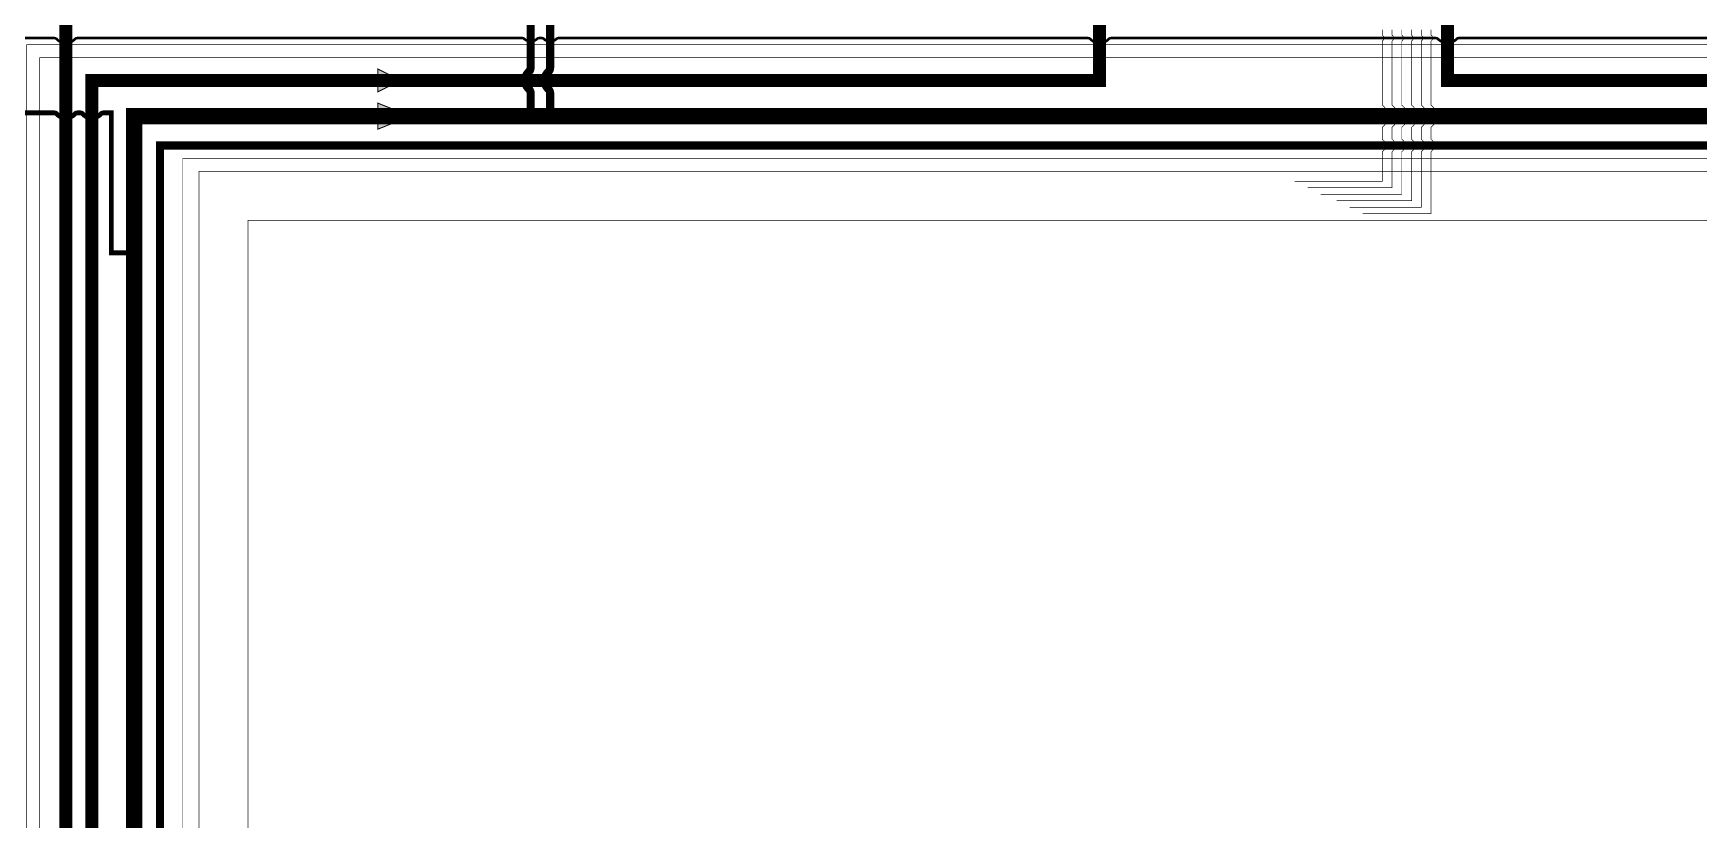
# Model space of a CAD drawing. Header units: millimetres. Extents: x 0 to 2500, y 0 to 1760.
# Drawn here: x 1254 to 1766, y 1110 to 1351 of the extents above; entities that cross this region are included whole.
import ezdxf

# ---------------------------------------------------------------- set-up
doc = ezdxf.new("R2010")
doc.units = ezdxf.units.MM
doc.linetypes.add('ACAD_ISO04W100', pattern=[30, 24, -3, 0, -3])
for name, color, linetype in [('Трубы 1020', 7, 'Continuous'), ('Трубы 108', 7, 'Continuous'), ('Трубы 159', 7, 'Continuous'), ('Трубы 219', 7, 'Continuous'), ('Трубы 25', 7, 'Continuous'), ('Трубы 426', 7, 'Continuous'), ('Трубы 720', 7, 'Continuous'), ('Штрих пункт.', 7, 'ACAD_ISO04W100')]:
    doc.layers.add(name, color=color, linetype=linetype)

# ---------------------------------------------------------------- blocks, each defined once
blk = doc.blocks.new('Пересеч. 108-720')
at = {"layer": 'Трубы 108', "const_width": 0.8}
blk.add_lwpolyline([(-3.5, 0, -0.205258), (-2.8, -0.3, 0.20548), (0, -1.5, 0.20548), (2.8, -0.3, -0.205258), (3.5, 0)], format="xyb", dxfattribs=at)
blk = doc.blocks.new('Пересеч. 219-720')
at = {"layer": 'Трубы 219'}
blk.add_lwpolyline([(-3.5, 0, 1.5, 1.5, -0.205258), (-2.8, -0.3, 1.5, 1.5, 0.20548), (0, -1.5, 1.5, 1.5, 0.20548), (2.8, -0.3, 1.5, 1.5, -0.205258), (3.5, 0, 0, 0, 0)], format="xyseb", dxfattribs=at)
blk = doc.blocks.new('Пересеч. 108-325')
at = {"layer": 'Трубы 108', "const_width": 0.8}
blk.add_lwpolyline([(-2.5, 0, -0.192582), (-2, -0.2, 0.192582), (0, -1, 0.192582), (2, -0.2, -0.192582), (2.5, 0)], format="xyb", dxfattribs=at)
blk = doc.blocks.new('Пересеч. 426-720')
at = {"layer": 'Трубы 426', "const_width": 2.5}
blk.add_lwpolyline([(-4, 0, -0.205258), (-2.6, -0.6, 0.207682), (0, -1.7, 0.207682), (2.6, -0.6, -0.205258), (4, 0)], format="xyb", dxfattribs=at)
blk = doc.blocks.new('Пересеч. 25-57')
at = {"layer": 'Трубы 25', "const_width": 0.2}
blk.add_lwpolyline([(-1, 0, -0.236068), (-0.8, -0.1, 0.236068), (0, -0.5, 0.236068), (0.8, -0.1, -0.236068), (1, 0)], format="xyb", dxfattribs=at)
blk = doc.blocks.new('Пересеч. 25-219')
at = {"layer": 'Трубы 25', "const_width": 0.2}
blk.add_lwpolyline([(-2, 0, -0.236068), (-1.8, -0.1, 0.236068), (0, -1, 0.236068), (1.8, -0.1, -0.236068), (2, 0)], format="xyb", dxfattribs=at)
blk = doc.blocks.new('Стрелка 720')
at = {"layer": 'Трубы 720'}
blk.add_hatch(color=256, dxfattribs=at).paths.add_polyline_path([(-3.5, 0), (0, -7), (3.5, 0)])
at = {"layer": 'Трубы 720', "const_width": 0.3}
blk.add_lwpolyline([(-3.5, 0), (3.5, 0), (0, -7)], close=True, dxfattribs=at)
blk = doc.blocks.new('Пересеч. 25-1020')
at = {"layer": 'Трубы 25', "const_width": 0.2}
blk.add_lwpolyline([(-3.5, 0, -0.236068), (-3.3, -0.1, 0.215584), (0, -1.8, 0.215584), (3.3, -0.1, -0.236068), (3.5, 0)], format="xyb", dxfattribs=at)
blk = doc.blocks.new('Стрелка 1020')
at = {"layer": 'Трубы 1020'}
blk.add_hatch(color=256, dxfattribs=at).paths.add_polyline_path([(0, -4), (10, 0), (0, 4)])
at = {"layer": 'Трубы 1020', "const_width": 0.3}
blk.add_lwpolyline([(0, -4), (0, 4), (10, 0)], close=True, dxfattribs=at)

msp = doc.modelspace()

# ---------------------------------------------------------------- linework, layer by layer
at = {"layer": 'Трубы 1020', "const_width": 5}
msp.add_lwpolyline([(1285, 828), (1285, 1326), (2032, 1326), (2032, 1563), (2039, 1563)], dxfattribs=at)
at = {"layer": 'Трубы 108', "const_width": 0.8}
for points in [[(1260.5, 1350), (1237, 1350), (1237, 1329)], [(1404.5, 1350), (1267.5, 1350)], [(1410.5, 1350), (1409.5, 1350)], [(1578.5, 1350), (1415.5, 1350)], [(1685.5, 1350), (1585.5, 1350)], [(1814.5, 1350), (1692.5, 1350)]]:
    msp.add_lwpolyline(points, dxfattribs=at)
at = {"layer": 'Трубы 219'}
for points in [[(1230, 1327, 1.5, 1.5, 0), (1260.5, 1327, 1.5, 1.5, 0)], [(1267.5, 1327, 1.5, 1.5, 0), (1268.5, 1327, 1.5, 1.5, 0)], [(1275.5, 1327, 1.5, 1.5, 0), (1278, 1327, 1.5, 1.5, 0), (1278, 1284, 1.5, 1.5, 0), (1284, 1284, 0, 0, 0)]]:
    msp.add_lwpolyline(points, format="xyseb", dxfattribs=at)
at = {"layer": 'Трубы 25', "const_width": 0.2}
for points in [[(1669, 1351), (1669, 1352.6)], [(1681, 1351), (1681, 1352.6)], [(1669, 1329.5), (1669, 1349)], [(1672, 1349), (1672, 1329.5)], [(1675, 1349), (1675, 1329.5)], [(1678, 1349), (1678, 1329.5)], [(1681, 1329.5), (1681, 1349)], [(1684, 1349), (1684, 1329.5)], [(1669, 1319), (1669, 1322.5)], [(1672, 1322.5), (1672, 1319)], [(1675, 1322.5), (1675, 1319)], [(1678, 1322.5), (1678, 1319)], [(1681, 1319), (1681, 1322.5)], [(1684, 1322.5), (1684, 1319)], [(1642, 1306), (1669, 1306), (1669, 1315)], [(1659, 1298), (1681, 1298), (1681, 1315)]]:
    msp.add_lwpolyline(points, dxfattribs=at)
at = {"layer": 'Трубы 25'}
for points in [[(1672, 1352.6, 0.2, 0.2, 0), (1672, 1351, 0.2, 0.2, 0)], [(1675, 1352.6, 0.2, 0.2, 0), (1675, 1351, 0.2, 0.2, 0)], [(1678, 1352.6, 0.2, 0.2, 0), (1678, 1351, 0.2, 0.2, 0)], [(1684, 1352.6, 0.2, 0.2, 0), (1684, 1351, 0.2, 0.2, 0)], [(1672, 1315, 0.2, 0.2, 0), (1672, 1304, 0.2, 0.2, 0), (1646, 1304, 0, 0, 0)], [(1675, 1315, 0.2, 0.2, 0), (1675, 1302, 0.2, 0.2, 0), (1650, 1302, 0, 0, 0)], [(1678, 1315, 0.2, 0.2, 0), (1678, 1300, 0.2, 0.2, 0), (1655, 1300, 0, 0, 0)], [(1684, 1315, 0.2, 0.2, 0), (1684, 1296, 0.2, 0.2, 0), (1663, 1296, 0, 0, 0)]]:
    msp.add_lwpolyline(points, format="xyseb", dxfattribs=at)
at = {"layer": 'Трубы 426', "const_width": 2.5}
for points in [[(1353, 1449.5), (1353, 1433), (1407, 1433), (1407, 1341)], [(1518, 1449.5), (1518, 1429), (1413, 1429), (1413, 1341)], [(1407, 1333), (1407, 1326)], [(1413, 1333), (1413, 1326)]]:
    msp.add_lwpolyline(points, dxfattribs=at)
at = {"layer": 'Трубы 426'}
msp.add_lwpolyline([(2008, 1322, 2.5, 2.5, 0), (2008, 1317, 2.5, 2.5, 0), (1293, 1317, 2.5, 2.5, 0), (1293, 715, 2.5, 2.5, 0), (1288.5, 715, 0, 0, 0)], format="xyseb", dxfattribs=at)
at = {"layer": 'Трубы 720', "const_width": 4}
for points in [[(1624, 1425), (1582, 1425), (1582, 1337), (1272, 1337), (1272, 655), (1719, 655), (1719, 689.5)], [(1808, 1337), (1689, 1337), (1689, 1425), (1633, 1425)]]:
    msp.add_lwpolyline(points, dxfattribs=at)
at = {"layer": 'Трубы 720'}
msp.add_lwpolyline([(1764, 650.9, 4, 4, 0), (1764, 647, 4, 4, 0), (1264, 647, 4, 4, 0), (1264, 1371, 4, 4, 0), (635, 1371, 4, 4, 0), (635, 1278, 4, 4, 0), (623, 1278, 0, 0, 0)], format="xyseb", dxfattribs=at)
at = {"layer": 'Штрих пункт.', "const_width": 0.2}
for points in [[(2039, 1348), (2039, 1404), (1172, 1404), (1172, 883), (1252, 883), (1252, 1348)], [(2039, 1313), (2039, 1344), (1256, 1344), (1256, 883), (1300, 883), (1300, 1313)]]:
    msp.add_lwpolyline(points, close=True, dxfattribs=at)
at = {"layer": 'Штрих пункт.'}
msp.add_lwpolyline([(1128, 933, 0.2, 0.2, 0), (1128, 928, 0.2, 0.2, 0), (1305, 928, 0.2, 0.2, 0), (1305, 1309, 0.2, 0.2, 0), (1867, 1309, 0.2, 0.2, 0), (1867, 1294, 0.2, 0.2, 0), (1320, 1294, 0.2, 0.2, 0), (1320, 908, 0.2, 0.2, 0), (914, 908, 0.2, 0.2, 0), (914, 933, 0, 0, 0)], format="xyseb", dxfattribs=at)

# ---------------------------------------------------------------- block references
at = {"layer": 'Трубы 1020'}
msp.add_blockref('Стрелка 1020', (1360, 1326), dxfattribs=at)
at = {"layer": 'Трубы 108'}
for p in [(1264, 1350), (1582, 1350), (1689, 1350)]:
    msp.add_blockref('Пересеч. 108-720', p, dxfattribs=at)
at = {"layer": 'Трубы 159'}
for p in [(1407, 1350), (1413, 1350)]:
    msp.add_blockref('Пересеч. 108-325', p, dxfattribs=at)
at = {"layer": 'Трубы 219'}
for p in [(1264, 1327), (1272, 1327)]:
    msp.add_blockref('Пересеч. 219-720', p, dxfattribs=at)
at = {"layer": 'Трубы 25', "rotation": 90}
for name, p in [('Пересеч. 25-57', (1669, 1350)), ('Пересеч. 25-57', (1672, 1350)), ('Пересеч. 25-57', (1675, 1350)), ('Пересеч. 25-57', (1678, 1350)), ('Пересеч. 25-57', (1681, 1350)), ('Пересеч. 25-57', (1684, 1350)), ('Пересеч. 25-1020', (1669, 1326)), ('Пересеч. 25-1020', (1672, 1326)), ('Пересеч. 25-1020', (1675, 1326)), ('Пересеч. 25-1020', (1678, 1326)), ('Пересеч. 25-1020', (1681, 1326)), ('Пересеч. 25-1020', (1684, 1326)), ('Пересеч. 25-219', (1669, 1317)), ('Пересеч. 25-219', (1672, 1317)), ('Пересеч. 25-219', (1675, 1317)), ('Пересеч. 25-219', (1678, 1317)), ('Пересеч. 25-219', (1681, 1317)), ('Пересеч. 25-219', (1684, 1317))]:
    msp.add_blockref(name, p, dxfattribs=at)
at = {"layer": 'Трубы 426', "xscale": -1, "rotation": 270}
for p in [(1407, 1337), (1413, 1337)]:
    msp.add_blockref('Пересеч. 426-720', p, dxfattribs=at)
at = {"layer": 'Трубы 720', "rotation": 90}
msp.add_blockref('Стрелка 720', (1360, 1337), dxfattribs=at)

doc.saveas('drawing.dxf')
